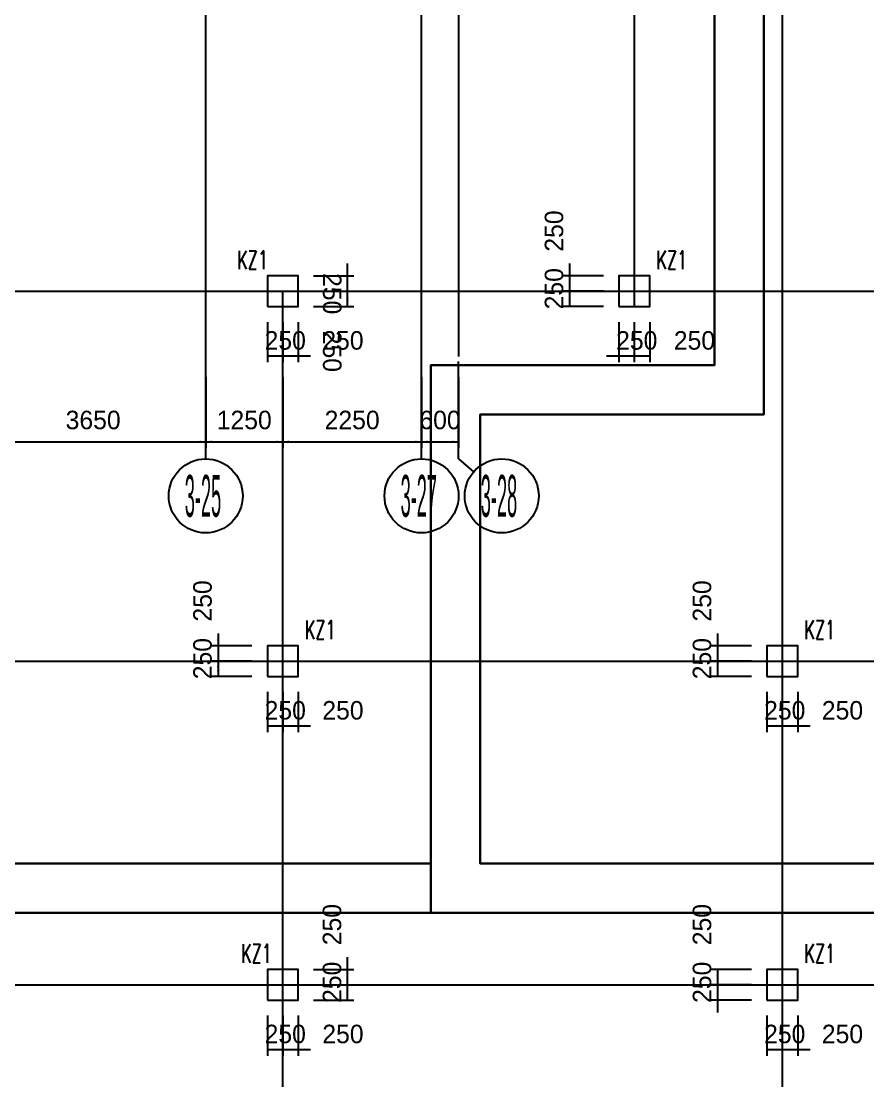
# Model space of a CAD drawing. Extents: x 19107 to 699106, y -67310 to 245688.
# Drawn here: x 520416 to 534145, y 200280 to 217468 of the extents above; entities that cross this region are included whole.
import ezdxf

# ---------------------------------------------------------------- set-up
doc = ezdxf.new("R2010")
doc.units = 0
doc.header["$LTSCALE"] = 100
doc.header["$MEASUREMENT"] = 0
for name, color, linetype in [('DIM', 3, 'Continuous'), ('DOTE', 253, 'Continuous'), ('L-AXIS', 3, 'Continuous'), ('Q-dote', 253, 'Continuous')]:
    doc.layers.add(name, color=color, linetype=linetype)
doc.layers.add('Select Column Frame Position', color=7, linetype='Continuous', lineweight=0)
doc.styles.get("Standard").update_dxf_attribs({"font": 'standard'})
doc.styles.add('汉字', font='汉字')
doc.dimstyles.get("Standard").update_dxf_attribs({"dimtxt": 300, "dimasz": 100, "dimexe": 100, "dimexo": 250, "dimgap": 100, "dimtad": 0, "dimtoh": 1, "dimdec": 0, "dimdsep": 46, "dimcen": 0.09, "dimclrt": 7, "dimadec": 0, "dimazin": 0, "dimtfac": 1, "dimtdec": 4, "dimtofl": 0, "dimtmove": 0, "dimatfit": 3, "dimfxl": 1, "dimtolj": 1, "dimtzin": 0, "dimarcsym": 0})

# ---------------------------------------------------------------- blocks, each defined once
blk = doc.blocks.new('*D3928')
at = {"layer": 'L-AXIS', "color": 0, "linetype": 'ByBlock', "lineweight": -2}
for p, q in [((524658, 211696), (524658, 210547)), ((526908, 211696), (526908, 210547)), ((524658, 210647), (526908, 210647))]:
    blk.add_line(p, q, dxfattribs=at)
for points in [[(524658, 210647), (524758, 210664), (524758, 210631)], [(526908, 210647), (526808, 210631), (526808, 210664)]]:
    blk.add_solid(points, dxfattribs=at)
at = {"layer": 'L-AXIS', "color": 7, "linetype": 'Continuous', "lineweight": -2, "insert": (525783, 210997), "char_height": 300, "width": 780, "attachment_point": 5, "style": '汉字'}
blk.add_mtext('2250', dxfattribs=at)
blk = doc.blocks.new('_AXISO')
blk.add_circle((0, 0), 0.5)
blk = doc.blocks.new('*D4269')
at = {"layer": 'L-AXIS', "color": 0, "linetype": 'ByBlock', "lineweight": -2}
for p, q in [((519758, 211696), (519758, 210547)), ((523408, 211696), (523408, 210547)), ((519758, 210647), (523408, 210647))]:
    blk.add_line(p, q, dxfattribs=at)
for points in [[(519758, 210647), (519858, 210664), (519858, 210631)], [(523408, 210647), (523308, 210631), (523308, 210664)]]:
    blk.add_solid(points, dxfattribs=at)
at = {"layer": 'L-AXIS', "color": 7, "linetype": 'Continuous', "lineweight": -2, "insert": (521583, 210997), "char_height": 300, "width": 775, "attachment_point": 5, "style": '汉字'}
blk.add_mtext('3650', dxfattribs=at)
blk = doc.blocks.new('*D315')
at = {"layer": 'L-AXIS', "color": 0, "linetype": 'ByBlock', "lineweight": -2}
for p, q in [((526908, 211696), (526908, 210547)), ((527508, 211696), (527508, 210547)), ((526908, 210647), (527508, 210647))]:
    blk.add_line(p, q, dxfattribs=at)
for points in [[(526908, 210647), (527008, 210664), (527008, 210631)], [(527508, 210647), (527408, 210631), (527408, 210664)]]:
    blk.add_solid(points, dxfattribs=at)
at = {"layer": 'L-AXIS', "color": 7, "linetype": 'Continuous', "lineweight": -2, "insert": (527208, 210997), "char_height": 300, "width": 556.67, "attachment_point": 5, "style": '汉字'}
blk.add_mtext('600', dxfattribs=at)
blk = doc.blocks.new('*D3798')
at = {"layer": 'L-AXIS', "color": 0, "linetype": 'ByBlock', "lineweight": -2}
for p, q in [((523408, 211696), (523408, 210547)), ((524658, 211696), (524658, 210547)), ((523408, 210647), (524658, 210647))]:
    blk.add_line(p, q, dxfattribs=at)
for points in [[(523408, 210647), (523508, 210664), (523508, 210631)], [(524658, 210647), (524558, 210631), (524558, 210664)]]:
    blk.add_solid(points, dxfattribs=at)
at = {"layer": 'L-AXIS', "color": 7, "linetype": 'Continuous', "lineweight": -2, "insert": (524033, 210997), "char_height": 300, "width": 690, "attachment_point": 5, "style": '汉字'}
blk.add_mtext('1250', dxfattribs=at)
blk = doc.blocks.new('*D2333')
at = {"layer": 'DIM', "color": 0, "linetype": 'ByBlock', "lineweight": -2}
for p, q in [((529308, 213538), (529308, 212888)), ((529858, 213338), (529208, 213338)), ((529858, 213088), (529208, 213088))]:
    blk.add_line(p, q, dxfattribs=at)
for points in [[(529308, 213338), (529291, 213438), (529325, 213438)], [(529308, 213088), (529325, 212988), (529291, 212988)]]:
    blk.add_solid(points, dxfattribs=at)
at = {"layer": 'DIM', "color": 7, "linetype": 'Continuous', "lineweight": -2, "insert": (529058, 214064), "char_height": 300, "width": 566.67, "attachment_point": 5, "rotation": 90, "style": '汉字'}
blk.add_mtext('250', dxfattribs=at)
blk = doc.blocks.new('*D2677')
at = {"layer": 'DIM', "color": 0, "linetype": 'ByBlock', "lineweight": -2}
for p, q in [((529858, 213088), (529208, 213088)), ((529308, 213088), (529308, 212838)), ((529858, 212838), (529208, 212838))]:
    blk.add_line(p, q, dxfattribs=at)
for points in [[(529308, 213088), (529325, 212988), (529291, 212988)], [(529308, 212838), (529291, 212938), (529325, 212938)]]:
    blk.add_solid(points, dxfattribs=at)
at = {"layer": 'DIM', "color": 7, "linetype": 'Continuous', "lineweight": -2, "insert": (529058, 213128), "char_height": 300, "width": 566.67, "attachment_point": 5, "rotation": 90, "style": '汉字'}
blk.add_mtext('250', dxfattribs=at)
blk = doc.blocks.new('*D2997')
at = {"layer": 'DIM', "color": 0, "linetype": 'ByBlock', "lineweight": -2}
for p, q in [((530108, 212588), (530108, 211938)), ((530358, 212588), (530358, 211938)), ((529908, 212038), (530558, 212038))]:
    blk.add_line(p, q, dxfattribs=at)
for points in [[(530108, 212038), (530008, 212021), (530008, 212055)], [(530358, 212038), (530458, 212055), (530458, 212021)]]:
    blk.add_solid(points, dxfattribs=at)
at = {"layer": 'DIM', "color": 7, "linetype": 'Continuous', "lineweight": -2, "insert": (530398, 212288), "char_height": 300, "width": 566.67, "attachment_point": 5, "style": '汉字'}
blk.add_mtext('250', dxfattribs=at)
blk = doc.blocks.new('*D3352')
at = {"layer": 'DIM', "color": 0, "linetype": 'ByBlock', "lineweight": -2}
for p, q in [((530358, 212588), (530358, 211938)), ((530608, 212588), (530608, 211938)), ((530358, 212038), (530608, 212038))]:
    blk.add_line(p, q, dxfattribs=at)
for points in [[(530358, 212038), (530458, 212055), (530458, 212021)], [(530608, 212038), (530508, 212021), (530508, 212055)]]:
    blk.add_solid(points, dxfattribs=at)
at = {"layer": 'DIM', "color": 7, "linetype": 'Continuous', "lineweight": -2, "insert": (531334, 212288), "char_height": 300, "width": 566.67, "attachment_point": 5, "style": '汉字'}
blk.add_mtext('250', dxfattribs=at)
blk = doc.blocks.new('*D5075')
at = {"layer": 'DIM', "color": 0, "linetype": 'ByBlock', "lineweight": -2}
for p, q in [((524408, 212588), (524408, 211938)), ((524658, 212588), (524658, 211938)), ((524408, 212038), (524658, 212038))]:
    blk.add_line(p, q, dxfattribs=at)
for points in [[(524408, 212038), (524508, 212055), (524508, 212021)], [(524658, 212038), (524558, 212021), (524558, 212055)]]:
    blk.add_solid(points, dxfattribs=at)
at = {"layer": 'DIM', "color": 7, "linetype": 'Continuous', "lineweight": -2, "insert": (524698, 212288), "char_height": 300, "width": 566.67, "attachment_point": 5, "style": '汉字'}
blk.add_mtext('250', dxfattribs=at)
blk = doc.blocks.new('*D123')
at = {"layer": 'DIM', "color": 0, "linetype": 'ByBlock', "lineweight": -2}
for p, q in [((524658, 212588), (524658, 211938)), ((524908, 212588), (524908, 211938)), ((524458, 212038), (525108, 212038))]:
    blk.add_line(p, q, dxfattribs=at)
for points in [[(524658, 212038), (524558, 212021), (524558, 212055)], [(524908, 212038), (525008, 212055), (525008, 212021)]]:
    blk.add_solid(points, dxfattribs=at)
at = {"layer": 'DIM', "color": 7, "linetype": 'Continuous', "lineweight": -2, "insert": (525634, 212288), "char_height": 300, "width": 566.67, "attachment_point": 5, "style": '汉字'}
blk.add_mtext('250', dxfattribs=at)
blk = doc.blocks.new('*D455')
at = {"layer": 'DIM', "color": 0, "linetype": 'ByBlock', "lineweight": -2}
for p, q in [((525158, 213088), (525808, 213088)), ((525708, 212838), (525708, 213088)), ((525158, 212838), (525808, 212838))]:
    blk.add_line(p, q, dxfattribs=at)
for points in [[(525708, 213088), (525725, 212988), (525691, 212988)], [(525708, 212838), (525691, 212938), (525725, 212938)]]:
    blk.add_solid(points, dxfattribs=at)
at = {"layer": 'DIM', "color": 7, "linetype": 'Continuous', "lineweight": -2, "insert": (525458, 212112), "char_height": 300, "width": 566.67, "attachment_point": 5, "rotation": 270, "style": '汉字'}
blk.add_mtext('250', dxfattribs=at)
blk = doc.blocks.new('*D486')
at = {"layer": 'DIM', "color": 0, "linetype": 'ByBlock', "lineweight": -2}
for p, q in [((525708, 212888), (525708, 213538)), ((525158, 213338), (525808, 213338)), ((525158, 213088), (525808, 213088))]:
    blk.add_line(p, q, dxfattribs=at)
for points in [[(525708, 213338), (525691, 213438), (525725, 213438)], [(525708, 213088), (525725, 212988), (525691, 212988)]]:
    blk.add_solid(points, dxfattribs=at)
at = {"layer": 'DIM', "color": 7, "linetype": 'Continuous', "lineweight": -2, "insert": (525458, 213048), "char_height": 300, "width": 566.67, "attachment_point": 5, "rotation": 270, "style": '汉字'}
blk.add_mtext('250', dxfattribs=at)
blk = doc.blocks.new('*D3283')
at = {"layer": 'DIM', "color": 0, "linetype": 'ByBlock', "lineweight": -2}
for p, q in [((524408, 201338), (524408, 200688)), ((524658, 201338), (524658, 200688)), ((524408, 200788), (524658, 200788))]:
    blk.add_line(p, q, dxfattribs=at)
for points in [[(524408, 200788), (524508, 200805), (524508, 200771)], [(524658, 200788), (524558, 200771), (524558, 200805)]]:
    blk.add_solid(points, dxfattribs=at)
at = {"layer": 'DIM', "color": 7, "linetype": 'Continuous', "lineweight": -2, "insert": (524698, 201038), "char_height": 300, "width": 566.67, "attachment_point": 5, "style": '汉字'}
blk.add_mtext('250', dxfattribs=at)
blk = doc.blocks.new('*D3604')
at = {"layer": 'DIM', "color": 0, "linetype": 'ByBlock', "lineweight": -2}
for p, q in [((524658, 201338), (524658, 200688)), ((524908, 201338), (524908, 200688)), ((524458, 200788), (525108, 200788))]:
    blk.add_line(p, q, dxfattribs=at)
for points in [[(524658, 200788), (524558, 200771), (524558, 200805)], [(524908, 200788), (525008, 200805), (525008, 200771)]]:
    blk.add_solid(points, dxfattribs=at)
at = {"layer": 'DIM', "color": 7, "linetype": 'Continuous', "lineweight": -2, "insert": (525634, 201038), "char_height": 300, "width": 566.67, "attachment_point": 5, "style": '汉字'}
blk.add_mtext('250', dxfattribs=at)
blk = doc.blocks.new('*D1010')
at = {"layer": 'DIM', "color": 0, "linetype": 'ByBlock', "lineweight": -2}
for p, q in [((525158, 201838), (525808, 201838)), ((525708, 201588), (525708, 201838)), ((525158, 201588), (525808, 201588))]:
    blk.add_line(p, q, dxfattribs=at)
for points in [[(525708, 201838), (525725, 201738), (525691, 201738)], [(525708, 201588), (525691, 201688), (525725, 201688)]]:
    blk.add_solid(points, dxfattribs=at)
at = {"layer": 'DIM', "color": 7, "linetype": 'Continuous', "lineweight": -2, "insert": (525458, 201878), "char_height": 300, "width": 566.67, "attachment_point": 5, "rotation": 90, "style": '汉字'}
blk.add_mtext('250', dxfattribs=at)
blk = doc.blocks.new('*D1339')
at = {"layer": 'DIM', "color": 0, "linetype": 'ByBlock', "lineweight": -2}
for p, q in [((525708, 201638), (525708, 202288)), ((525158, 202088), (525808, 202088)), ((525158, 201838), (525808, 201838))]:
    blk.add_line(p, q, dxfattribs=at)
for points in [[(525708, 202088), (525691, 202188), (525725, 202188)], [(525708, 201838), (525725, 201738), (525691, 201738)]]:
    blk.add_solid(points, dxfattribs=at)
at = {"layer": 'DIM', "color": 7, "linetype": 'Continuous', "lineweight": -2, "insert": (525458, 202814), "char_height": 300, "width": 566.67, "attachment_point": 5, "rotation": 90, "style": '汉字'}
blk.add_mtext('250', dxfattribs=at)
blk = doc.blocks.new('*D1694')
at = {"layer": 'DIM', "color": 0, "linetype": 'ByBlock', "lineweight": -2}
for p, q in [((532258, 202088), (531608, 202088)), ((531708, 202088), (531708, 201838)), ((532258, 201838), (531608, 201838))]:
    blk.add_line(p, q, dxfattribs=at)
for points in [[(531708, 202088), (531725, 201988), (531691, 201988)], [(531708, 201838), (531691, 201938), (531725, 201938)]]:
    blk.add_solid(points, dxfattribs=at)
at = {"layer": 'DIM', "color": 7, "linetype": 'Continuous', "lineweight": -2, "insert": (531458, 202814), "char_height": 300, "width": 566.67, "attachment_point": 5, "rotation": 90, "style": '汉字'}
blk.add_mtext('250', dxfattribs=at)
blk = doc.blocks.new('*D2019')
at = {"layer": 'DIM', "color": 0, "linetype": 'ByBlock', "lineweight": -2}
for p, q in [((531708, 202038), (531708, 201388)), ((532258, 201838), (531608, 201838)), ((532258, 201588), (531608, 201588))]:
    blk.add_line(p, q, dxfattribs=at)
for points in [[(531708, 201838), (531691, 201938), (531725, 201938)], [(531708, 201588), (531725, 201488), (531691, 201488)]]:
    blk.add_solid(points, dxfattribs=at)
at = {"layer": 'DIM', "color": 7, "linetype": 'Continuous', "lineweight": -2, "insert": (531458, 201878), "char_height": 300, "width": 566.67, "attachment_point": 5, "rotation": 90, "style": '汉字'}
blk.add_mtext('250', dxfattribs=at)
blk = doc.blocks.new('*D5029')
at = {"layer": 'DIM', "color": 0, "linetype": 'ByBlock', "lineweight": -2}
for p, q in [((532508, 201338), (532508, 200688)), ((532758, 201338), (532758, 200688)), ((532508, 200788), (532758, 200788))]:
    blk.add_line(p, q, dxfattribs=at)
for points in [[(532508, 200788), (532608, 200805), (532608, 200771)], [(532758, 200788), (532658, 200771), (532658, 200805)]]:
    blk.add_solid(points, dxfattribs=at)
at = {"layer": 'DIM', "color": 7, "linetype": 'Continuous', "lineweight": -2, "insert": (532798, 201038), "char_height": 300, "width": 566.67, "attachment_point": 5, "style": '汉字'}
blk.add_mtext('250', dxfattribs=at)
blk = doc.blocks.new('*D48')
at = {"layer": 'DIM', "color": 0, "linetype": 'ByBlock', "lineweight": -2}
for p, q in [((532758, 201338), (532758, 200688)), ((533008, 201338), (533008, 200688)), ((532558, 200788), (533208, 200788))]:
    blk.add_line(p, q, dxfattribs=at)
for points in [[(532758, 200788), (532658, 200771), (532658, 200805)], [(533008, 200788), (533108, 200805), (533108, 200771)]]:
    blk.add_solid(points, dxfattribs=at)
at = {"layer": 'DIM', "color": 7, "linetype": 'Continuous', "lineweight": -2, "insert": (533734, 201038), "char_height": 300, "width": 566.67, "attachment_point": 5, "style": '汉字'}
blk.add_mtext('250', dxfattribs=at)
blk = doc.blocks.new('*D258')
at = {"layer": 'DIM', "color": 0, "linetype": 'ByBlock', "lineweight": -2}
for p, q in [((523608, 207538), (523608, 206888)), ((524158, 207338), (523508, 207338)), ((524158, 207088), (523508, 207088))]:
    blk.add_line(p, q, dxfattribs=at)
for points in [[(523608, 207338), (523591, 207438), (523625, 207438)], [(523608, 207088), (523625, 206988), (523591, 206988)]]:
    blk.add_solid(points, dxfattribs=at)
at = {"layer": 'DIM', "color": 7, "linetype": 'Continuous', "lineweight": -2, "insert": (523358, 208064), "char_height": 300, "width": 566.67, "attachment_point": 5, "rotation": 90, "style": '汉字'}
blk.add_mtext('250', dxfattribs=at)
blk = doc.blocks.new('*D573')
at = {"layer": 'DIM', "color": 0, "linetype": 'ByBlock', "lineweight": -2}
for p, q in [((524158, 207088), (523508, 207088)), ((523608, 207088), (523608, 206838)), ((524158, 206838), (523508, 206838))]:
    blk.add_line(p, q, dxfattribs=at)
for points in [[(523608, 207088), (523625, 206988), (523591, 206988)], [(523608, 206838), (523591, 206938), (523625, 206938)]]:
    blk.add_solid(points, dxfattribs=at)
at = {"layer": 'DIM', "color": 7, "linetype": 'Continuous', "lineweight": -2, "insert": (523358, 207128), "char_height": 300, "width": 566.67, "attachment_point": 5, "rotation": 90, "style": '汉字'}
blk.add_mtext('250', dxfattribs=at)
blk = doc.blocks.new('*D935')
at = {"layer": 'DIM', "color": 0, "linetype": 'ByBlock', "lineweight": -2}
for p, q in [((524408, 206588), (524408, 205938)), ((524658, 206588), (524658, 205938)), ((524408, 206038), (524658, 206038))]:
    blk.add_line(p, q, dxfattribs=at)
for points in [[(524408, 206038), (524508, 206055), (524508, 206021)], [(524658, 206038), (524558, 206021), (524558, 206055)]]:
    blk.add_solid(points, dxfattribs=at)
at = {"layer": 'DIM', "color": 7, "linetype": 'Continuous', "lineweight": -2, "insert": (524698, 206288), "char_height": 300, "width": 566.67, "attachment_point": 5, "style": '汉字'}
blk.add_mtext('250', dxfattribs=at)
blk = doc.blocks.new('*D3903')
at = {"layer": 'DIM', "color": 0, "linetype": 'ByBlock', "lineweight": -2}
for p, q in [((524658, 206588), (524658, 205938)), ((524908, 206588), (524908, 205938)), ((524458, 206038), (525108, 206038))]:
    blk.add_line(p, q, dxfattribs=at)
for points in [[(524658, 206038), (524558, 206021), (524558, 206055)], [(524908, 206038), (525008, 206055), (525008, 206021)]]:
    blk.add_solid(points, dxfattribs=at)
at = {"layer": 'DIM', "color": 7, "linetype": 'Continuous', "lineweight": -2, "insert": (525634, 206288), "char_height": 300, "width": 566.67, "attachment_point": 5, "style": '汉字'}
blk.add_mtext('250', dxfattribs=at)
blk = doc.blocks.new('*D4273')
at = {"layer": 'DIM', "color": 0, "linetype": 'ByBlock', "lineweight": -2}
for p, q in [((531708, 207538), (531708, 206888)), ((532258, 207338), (531608, 207338)), ((532258, 207088), (531608, 207088))]:
    blk.add_line(p, q, dxfattribs=at)
for points in [[(531708, 207338), (531691, 207438), (531725, 207438)], [(531708, 207088), (531725, 206988), (531691, 206988)]]:
    blk.add_solid(points, dxfattribs=at)
at = {"layer": 'DIM', "color": 7, "linetype": 'Continuous', "lineweight": -2, "insert": (531458, 208064), "char_height": 300, "width": 566.67, "attachment_point": 5, "rotation": 90, "style": '汉字'}
blk.add_mtext('250', dxfattribs=at)
blk = doc.blocks.new('*D4594')
at = {"layer": 'DIM', "color": 0, "linetype": 'ByBlock', "lineweight": -2}
for p, q in [((532258, 207088), (531608, 207088)), ((531708, 207088), (531708, 206838)), ((532258, 206838), (531608, 206838))]:
    blk.add_line(p, q, dxfattribs=at)
for points in [[(531708, 207088), (531725, 206988), (531691, 206988)], [(531708, 206838), (531691, 206938), (531725, 206938)]]:
    blk.add_solid(points, dxfattribs=at)
at = {"layer": 'DIM', "color": 7, "linetype": 'Continuous', "lineweight": -2, "insert": (531458, 207128), "char_height": 300, "width": 566.67, "attachment_point": 5, "rotation": 90, "style": '汉字'}
blk.add_mtext('250', dxfattribs=at)
blk = doc.blocks.new('*D4967')
at = {"layer": 'DIM', "color": 0, "linetype": 'ByBlock', "lineweight": -2}
for p, q in [((532508, 206588), (532508, 205938)), ((532758, 206588), (532758, 205938)), ((532508, 206038), (532758, 206038))]:
    blk.add_line(p, q, dxfattribs=at)
for points in [[(532508, 206038), (532608, 206055), (532608, 206021)], [(532758, 206038), (532658, 206021), (532658, 206055)]]:
    blk.add_solid(points, dxfattribs=at)
at = {"layer": 'DIM', "color": 7, "linetype": 'Continuous', "lineweight": -2, "insert": (532798, 206288), "char_height": 300, "width": 566.67, "attachment_point": 5, "style": '汉字'}
blk.add_mtext('250', dxfattribs=at)
blk = doc.blocks.new('*D2623')
at = {"layer": 'DIM', "color": 0, "linetype": 'ByBlock', "lineweight": -2}
for p, q in [((532758, 206588), (532758, 205938)), ((533008, 206588), (533008, 205938)), ((532558, 206038), (533208, 206038))]:
    blk.add_line(p, q, dxfattribs=at)
for points in [[(532758, 206038), (532658, 206021), (532658, 206055)], [(533008, 206038), (533108, 206055), (533108, 206021)]]:
    blk.add_solid(points, dxfattribs=at)
at = {"layer": 'DIM', "color": 7, "linetype": 'Continuous', "lineweight": -2, "insert": (533734, 206288), "char_height": 300, "width": 566.67, "attachment_point": 5, "style": '汉字'}
blk.add_mtext('250', dxfattribs=at)
blk = doc.blocks.new('后浇带现场')
at = {"color": 6, "lineweight": 30}
for points in [[(714656, 762040), (714656, 738930), (710056, 738930), (710056, 730049), (775507, 730049), (775507, 772730)], [(715456, 762040), (715456, 738130), (710856, 738130), (710856, 730849), (774707, 730849), (774707, 772730)], [(660511, 730049), (710056, 730049), (710057, 730849), (660479, 730849)]]:
    blk.add_lwpolyline(points, dxfattribs=at)

msp = doc.modelspace()

# ---------------------------------------------------------------- linework, layer by layer
at = {"layer": 'DOTE'}
for p, q in [((530358.1, 238913.1), (530358.1, 212837.9)), ((532758, 238913.1), (532758.2, 95505.2)), ((526908.1, 211945.8), (526908.1, 234364.9)), ((527508.1, 234364.9), (527508.1, 212028.2)), ((523408.1, 211945.8), (523408.1, 225587.9)), ((488717.2, 213087.9), (664518.6, 213087.9)), ((524658.1, 179087.9), (524658.1, 213087.9)), ((488958, 207087.9), (664518.6, 207087.9)), ((489178.8, 201837.9), (546133.1, 201837.9))]:
    msp.add_line(p, q, dxfattribs=at)
at = {"layer": 'L-AXIS'}
for p, q in [((523408.1, 210368), (523408.1, 211945.8)), ((526908.1, 210368), (526908.1, 211945.8)), ((527508.1, 210368), (527508.1, 211945.8)), ((527508.1, 210368), (527752.5, 210158.5))]:
    msp.add_line(p, q, dxfattribs=at)
at = {"layer": 'Q-dote'}
msp.add_line((530358.1, 238913.1), (530358.1, 212837.9), dxfattribs=at)
at = {"layer": 'Select Column Frame Position', "color": 7, "linetype": 'Continuous', "lineweight": -3}
for points in [[(524408.1, 212837.9), (524908.1, 212837.9), (524908.1, 213337.9), (524408.1, 213337.9), (524408.1, 212837.9)], [(530108.1, 212837.9), (530608.1, 212837.9), (530608.1, 213337.9), (530108.1, 213337.9), (530108.1, 212837.9)], [(524408.1, 206837.9), (524908.1, 206837.9), (524908.1, 207337.9), (524408.1, 207337.9), (524408.1, 206837.9)], [(532508.1, 206837.9), (533008.1, 206837.9), (533008.1, 207337.9), (532508.1, 207337.9), (532508.1, 206837.9)], [(524408.1, 201587.9), (524908.1, 201587.9), (524908.1, 202087.9), (524408.1, 202087.9), (524408.1, 201587.9)], [(532508.1, 201587.9), (533008.1, 201587.9), (533008.1, 202087.9), (532508.1, 202087.9), (532508.1, 201587.9)]]:
    msp.add_lwpolyline(points, dxfattribs=at)

# ---------------------------------------------------------------- block references
at = {"color": 3, "lineweight": 30}
msp.add_blockref('后浇带现场', (-182998.7, -527042.1), dxfattribs=at)
at = {"layer": 'L-AXIS'}
ref = msp.add_blockref('_AXISO', (523408.1, 209768), dxfattribs=dict(at, xscale=1199.999999999997, yscale=1200, rotation=359.9996457873818))
ref.add_attrib('A', '3-25', (523068.7, 209428.6), dxfattribs={"height": 678.82, "style": '汉字', "width": 0.325})
ref = msp.add_blockref('_AXISO', (526908.1, 209768), dxfattribs=dict(at, xscale=1199.999999999997, yscale=1200, rotation=359.9996457873818))
ref.add_attrib('A', '3-27', (526568.7, 209428.6), dxfattribs={"height": 678.82, "style": '汉字', "width": 0.325})
ref = msp.add_blockref('_AXISO', (528208.1, 209768), dxfattribs=dict(at, xscale=1199.999999999997, yscale=1200, rotation=359.9996457873818))
ref.add_attrib('A', '3-28', (527868.7, 209428.6), dxfattribs={"height": 678.82, "style": '汉字', "width": 0.325})

# ---------------------------------------------------------------- texts
at = {"color": 200, "linetype": 'Continuous', "lineweight": -3, "width": 0.7}
for p in [(523917.1, 213444), (530714.1, 213444), (525014.1, 207444), (533114.1, 207444), (523980.5, 202194), (533114.1, 202194)]:
    msp.add_text('KZ1', height=300, dxfattribs=at).set_placement(p)

# ---------------------------------------------------------------- dimensions: what is measured, and where the dimension line sits
at = {"layer": 'DIM', "color": 200}
for p1, p2, picture, middle in [((530108.1, 213337.9), (530108.1, 213087.9), '*D2333', (529058.1, 213556)), ((524908.1, 213087.9), (524908.1, 213337.9), '*D486', (525458.1, 213556)), ((530108.1, 213087.9), (530108.1, 212837.9), '*D2677', (529058.1, 212619.9)), ((524908.1, 212837.9), (524908.1, 213087.9), '*D455', (525458.1, 212619.9)), ((524408.1, 212837.9), (524658.1, 212837.9), '*D5075', (524190, 212287.9)), ((524658.1, 212837.9), (524908.1, 212837.9), '*D123', (525126.1, 212287.9)), ((530108.1, 212837.9), (530358.1, 212837.9), '*D2997', (529890, 212287.9)), ((530358.1, 212837.9), (530608.1, 212837.9), '*D3352', (530826.1, 212287.9)), ((524408.1, 207337.9), (524408.1, 207087.9), '*D258', (523358.1, 207556)), ((532508.1, 207337.9), (532508.1, 207087.9), '*D4273', (531458.1, 207556)), ((524408.1, 207087.9), (524408.1, 206837.9), '*D573', (523358.1, 206619.9)), ((532508.1, 207087.9), (532508.1, 206837.9), '*D4594', (531458.1, 206619.9)), ((524408.1, 206837.9), (524658.1, 206837.9), '*D935', (524190, 206287.9)), ((524658.1, 206837.9), (524908.1, 206837.9), '*D3903', (525126.1, 206287.9)), ((532508.1, 206837.9), (532758.1, 206837.9), '*D4967', (532290, 206287.9)), ((532758.1, 206837.9), (533008.1, 206837.9), '*D2623', (533226.1, 206287.9)), ((524908.1, 201837.9), (524908.1, 202087.9), '*D1339', (525458.1, 202306)), ((532508.1, 202087.9), (532508.1, 201837.9), '*D1694', (531458.1, 202306)), ((524908.1, 201587.9), (524908.1, 201837.9), '*D1010', (525458.1, 201369.9)), ((532508.1, 201837.9), (532508.1, 201587.9), '*D2019', (531458.1, 201369.9)), ((524408.1, 201587.9), (524658.1, 201587.9), '*D3283', (524190, 201037.9)), ((524658.1, 201587.9), (524908.1, 201587.9), '*D3604', (525126.1, 201037.9)), ((532508.1, 201587.9), (532758.1, 201587.9), '*D5029', (532290, 201037.9)), ((532758.1, 201587.9), (533008.1, 201587.9), '*D48', (533226.1, 201037.9))]:
    dim = msp.add_aligned_dim(p1=p1, p2=p2, distance=-800, dimstyle='Standard', dxfattribs=at)
    dim.commit()
    dim.dimension.update_dxf_attribs({"geometry": picture, "text_midpoint": middle})
at = {"layer": 'L-AXIS'}
for base, p1, p2, picture, middle in [((523408.1, 210647.5), (519758.1, 211945.8), (523408.1, 211945.8), '*D4269', (521583.1, 210997.5)), ((524658.1, 210647.5), (523408.1, 211945.8), (524658.1, 211945.8), '*D3798', (524033.1, 210997.5)), ((526908.1, 210647.5), (524658.1, 211945.8), (526908.1, 211945.8), '*D3928', (525783.1, 210997.5)), ((527508.1, 210647.5), (526908.1, 211945.8), (527508.1, 211945.8), '*D315', (527208.1, 210997.5))]:
    dim = msp.add_linear_dim(base=base, p1=p1, p2=p2, dimstyle='Standard', dxfattribs=at)
    dim.commit()
    dim.dimension.update_dxf_attribs({"geometry": picture, "text_midpoint": middle})

doc.saveas('drawing.dxf')
